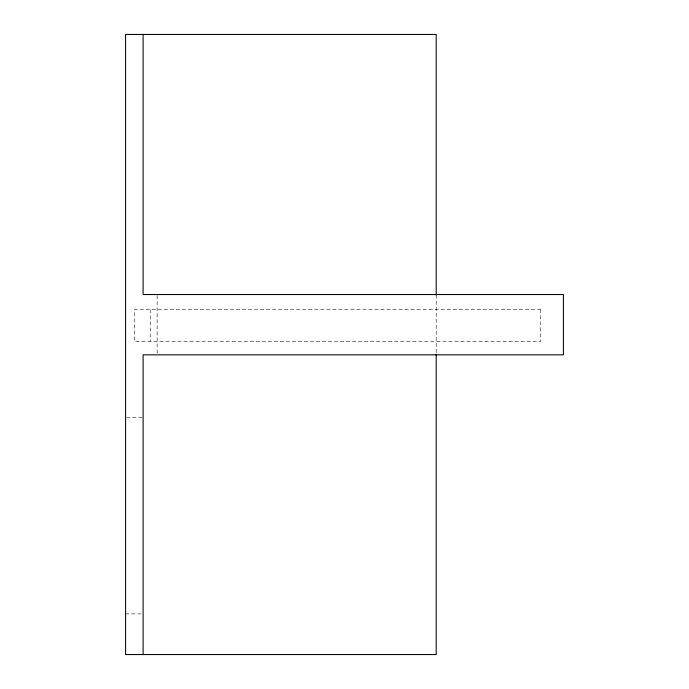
<?xml version="1.0" encoding="UTF-8"?>
<svg xmlns="http://www.w3.org/2000/svg" width="689" height="689" viewBox="0 0 689 689"><rect width="100%" height="100%" fill="white"/><g stroke="black" fill="none" stroke-linecap="round" stroke-linejoin="round"><path stroke-width="0.52" stroke-dasharray="3.44 2.58" d="M126.621 417.594L142.089 417.594M125.587 613.89L142.089 613.89M436.197 294.978L436.197 353.113M157.135 295.555L157.135 354.835M150.228 309.706L150.228 341.417M540.762 309.706L134.355 309.706L134.355 341.417L540.762 341.417L540.762 309.706"/><path stroke-width="1.03" d="M436.197 294.978L436.197 34.45L125.587 34.45L125.587 654.55L436.197 654.55L436.197 354.189M143.114 34.45L143.114 294.548L563.413 294.548L563.413 354.835L143.114 354.835L143.114 654.55"/></g></svg>
